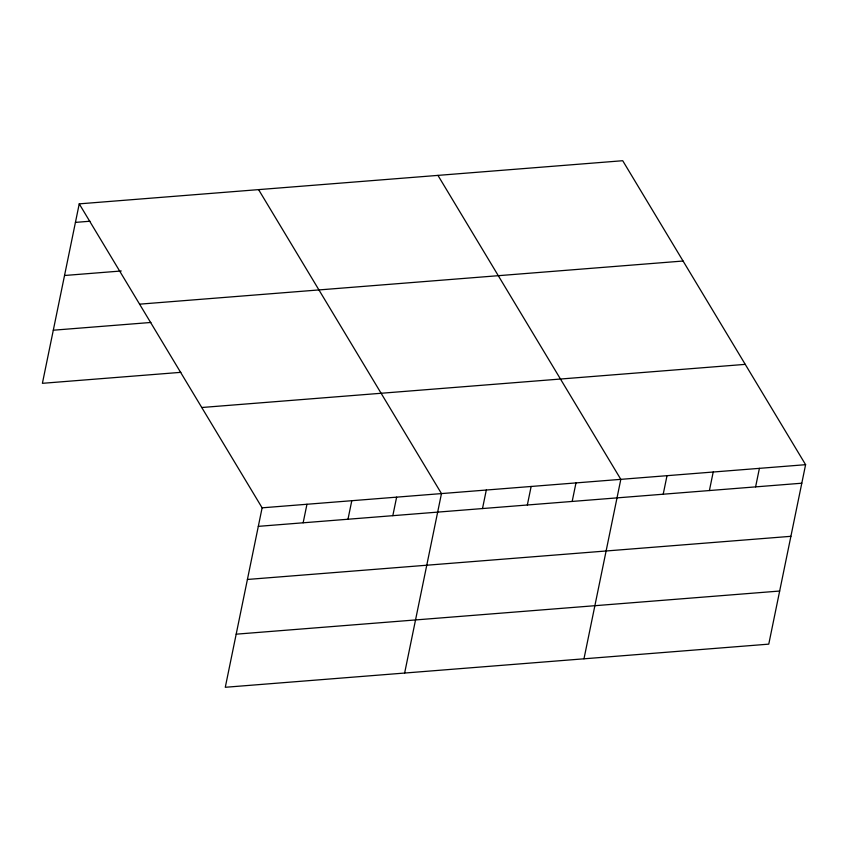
<?xml version="1.0" encoding="UTF-8"?>
<svg xmlns="http://www.w3.org/2000/svg" width="848" height="848" viewBox="0 0 848 848"><rect width="100%" height="100%" fill="white"/><g stroke="black" fill="none" stroke-linecap="round" stroke-linejoin="round"><path stroke-width="1.27" d="M79.235 203.859L262.117 507.825L225.282 687.283L768.765 644.141L805.6 464.683L622.718 160.717L79.235 203.859L42.4 383.317L180.868 372.336M303.149 522.792L306.955 504.263M347.987 519.23L351.793 500.702M392.825 515.669L396.631 497.14M404.634 673.047L441.469 493.578L258.587 189.623M482.501 508.556L486.307 490.027M527.339 504.995L531.145 486.466M572.177 501.433L575.983 482.904M583.975 658.811L620.821 479.343L437.939 175.377M663.21 494.214L667.016 475.675M709.405 490.547L713.21 472.007M755.6 486.879L759.405 468.34M75.44 222.388L89.941 221.233M64.533 275.494L121.243 270.989M139.591 304.167L683.064 261.025M53.297 330.211L150.891 322.463M201.771 407.506L745.244 364.364M262.117 507.825L805.6 464.683M258.322 526.354L801.795 483.212M247.415 579.46L790.898 536.318M236.179 634.177L779.662 591.035"/></g></svg>
